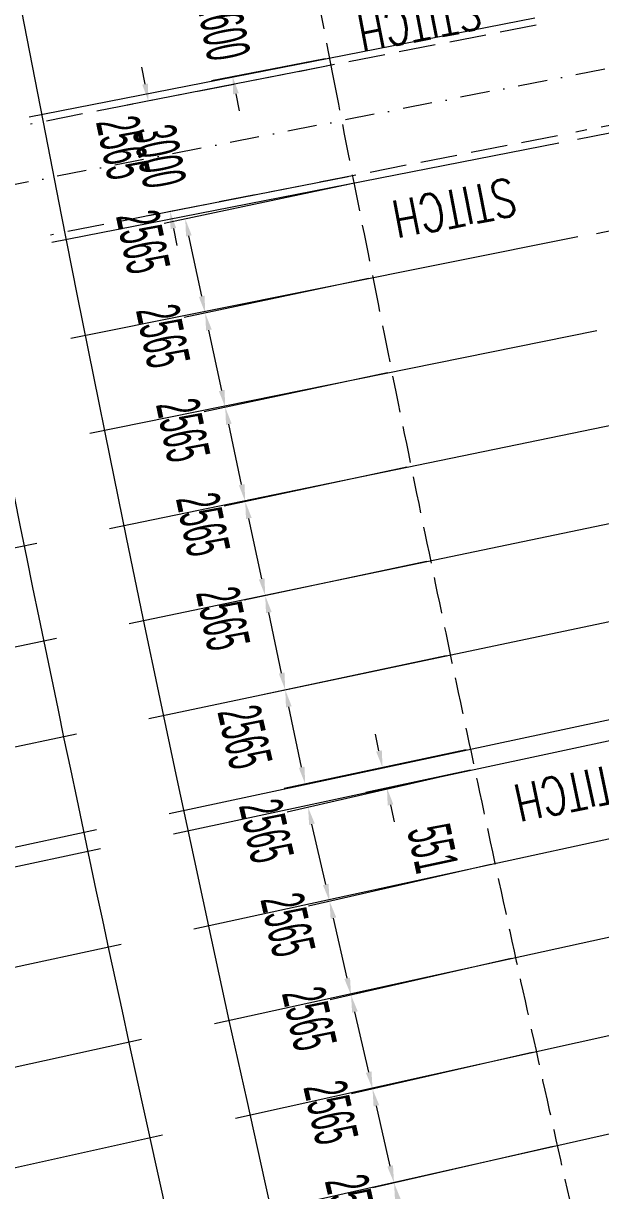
# Model space of a CAD drawing. Header units: millimetres. Extents: x 27228149 to 29012050, y 40856015 to 42918728.
# Drawn here: x 27369765 to 27385138, y 42541147 to 42572244 of the extents above; entities that cross this region are included whole.
import ezdxf

# ---------------------------------------------------------------- set-up
doc = ezdxf.new("R2010")
doc.units = ezdxf.units.MM
doc.header["$LTSCALE"] = 0.05
doc.linetypes.add('DGN Style 3', pattern=[27349.722329, 19535.51595, -7814.20638])
doc.linetypes.add('DGN Style 4', pattern=[31276.361035, 15628.41276, -7814.20638, 19.535516, -7814.20638])
doc.layers.get('Defpoints').update_dxf_attribs({"lineweight": 0})
for name, color, linetype, lineweight in [('InnerEdge_NB', 7, 'Continuous', 0), ('InnerEdge_SB', 7, 'Continuous', 0), ('OuterEdge_NB', 7, 'Continuous', 0), ('PlacementCurve_NB', 1, 'DGN Style 3', 0), ('PlacementCurve_SB', 1, 'DGN Style 3', 0), ('S-_ANOT----_A-', 7, 'Continuous', 0), ('S-_ANOT----_T-', 7, 'Continuous', 0), ('S-_GRIDLINE_E- Adjusted', 6, 'DGN Style 4', 0), ('S-_SEG-----_E-NB', 3, 'Continuous', 13), ('S-_SEG-----_E-SB', 3, 'Continuous', 13), ('S-_SEG-----_E-SBRamp', 3, 'Continuous', 13), ('S-_WALLLBW-_E-', 40, 'Continuous', 13)]:
    doc.layers.add(name, color=color, linetype=linetype, lineweight=lineweight)
doc.styles.add('Styletxt', font='txt.shx')
doc.styles.add('StyleWORKING', font='WORKING.shx')
doc.dimstyles.new('dim300', dxfattribs={"dimtxt": 750, "dimasz": 750, "dimexe": 375, "dimexo": 375, "dimgap": 375, "dimtad": 1, "dimdec": 0, "dimzin": 11, "dimdsep": 46, "dimtxsty": 'StyleWORKING', "dimsah": 1, "dimcen": 0.09, "dimclrd": 7, "dimclre": 7, "dimadec": 4, "dimazin": 3, "dimtfac": 1, "dimtdec": 0, "dimtmove": 0, "dimatfit": 3, "dimfxl": 1, "dimtolj": 1, "dimtzin": 0, "dimlwd": 0, "dimlwe": 0, "dimarcsym": 0})

# ---------------------------------------------------------------- blocks, each defined once
blk = doc.blocks.new('*D306')
at = {"layer": 'Defpoints', "color": 0, "linetype": 'Continuous', "transparency": 16777216}
for p in [(27378569, 42567985), (27374077, 42567032), (27379069, 42565470)]:
    blk.add_point(p, dxfattribs=at)
at = {"layer": 'S-_ANOT----_A-', "linetype": 'Continuous', "transparency": 16777216}
for p, q in [((27378456, 42567961), (27373514, 42566913)), ((27378957, 42565446), (27374047, 42564404))]:
    blk.add_line(p, q, dxfattribs=at)
at = {"layer": 'S-_ANOT----_A-', "color": 7, "linetype": 'Continuous', "lineweight": 0, "transparency": 16777216}
blk.add_line((27374514, 42564973), (27374172, 42566582), dxfattribs=at)
at = {"layer": 'S-_ANOT----_A-', "color": 7, "linetype": 'Continuous', "transparency": 16777216}
for points in [[(27374247, 42566598), (27374097, 42566566), (27374077, 42567032)], [(27374589, 42564989), (27374439, 42564957), (27374609, 42564523)]]:
    blk.add_solid(points, dxfattribs=at)
at = {"layer": 'S-_ANOT----_A-', "color": 0, "linetype": 'Continuous', "transparency": 16777216, "insert": (27372418, 42568932), "char_height": 1150, "attachment_point": 5, "rotation": 281.981, "style": 'StyleWORKING'}
blk.add_mtext('\\A1;{\\W0.47826;\\C0;2565}', dxfattribs=at)
blk = doc.blocks.new('*D307')
at = {"layer": 'Defpoints', "color": 0, "linetype": 'Continuous', "transparency": 16777216}
for p in [(27379069, 42565470), (27374609, 42564523), (27379576, 42562955)]:
    blk.add_point(p, dxfattribs=at)
at = {"layer": 'S-_ANOT----_A-', "linetype": 'Continuous', "transparency": 16777216}
for p, q in [((27378957, 42565446), (27374047, 42564404)), ((27379464, 42562931), (27374579, 42561895))]:
    blk.add_line(p, q, dxfattribs=at)
at = {"layer": 'S-_ANOT----_A-', "color": 7, "linetype": 'Continuous', "lineweight": 0, "transparency": 16777216}
blk.add_line((27375046, 42562464), (27374705, 42564073), dxfattribs=at)
at = {"layer": 'S-_ANOT----_A-', "color": 7, "linetype": 'Continuous', "transparency": 16777216}
for points in [[(27374780, 42564089), (27374630, 42564057), (27374609, 42564523)], [(27375121, 42562480), (27374971, 42562448), (27375142, 42562014)]]:
    blk.add_solid(points, dxfattribs=at)
at = {"layer": 'S-_ANOT----_A-', "color": 0, "linetype": 'Continuous', "transparency": 16777216, "insert": (27372951, 42566423), "char_height": 1150, "attachment_point": 5, "rotation": 281.981, "style": 'StyleWORKING'}
blk.add_mtext('\\A1;{\\W0.47826;\\C0;2565}', dxfattribs=at)
blk = doc.blocks.new('*D308')
at = {"layer": 'Defpoints', "color": 0, "linetype": 'Continuous', "transparency": 16777216}
for p in [(27379576, 42562955), (27375142, 42562014), (27380089, 42560442)]:
    blk.add_point(p, dxfattribs=at)
at = {"layer": 'S-_ANOT----_A-', "linetype": 'Continuous', "transparency": 16777216}
for p, q in [((27379464, 42562931), (27374579, 42561895)), ((27379977, 42560418), (27375112, 42559386))]:
    blk.add_line(p, q, dxfattribs=at)
at = {"layer": 'S-_ANOT----_A-', "color": 7, "linetype": 'Continuous', "lineweight": 0, "transparency": 16777216}
blk.add_line((27375578, 42559955), (27375237, 42561564), dxfattribs=at)
at = {"layer": 'S-_ANOT----_A-', "color": 7, "linetype": 'Continuous', "transparency": 16777216}
for points in [[(27375312, 42561580), (27375162, 42561548), (27375142, 42562014)], [(27375653, 42559971), (27375504, 42559939), (27375674, 42559505)]]:
    blk.add_solid(points, dxfattribs=at)
at = {"layer": 'S-_ANOT----_A-', "color": 0, "linetype": 'Continuous', "transparency": 16777216, "insert": (27373483, 42563914), "char_height": 1150, "attachment_point": 5, "rotation": 281.981, "style": 'StyleWORKING'}
blk.add_mtext('\\A1;{\\W0.47826;\\C0;2565}', dxfattribs=at)
blk = doc.blocks.new('*D309')
at = {"layer": 'Defpoints', "color": 0, "linetype": 'Continuous', "transparency": 16777216}
for p in [(27380089, 42560442), (27375674, 42559505), (27380609, 42557930)]:
    blk.add_point(p, dxfattribs=at)
at = {"layer": 'S-_ANOT----_A-', "linetype": 'Continuous', "transparency": 16777216}
for p, q in [((27379977, 42560418), (27375112, 42559386)), ((27380497, 42557906), (27375644, 42556877))]:
    blk.add_line(p, q, dxfattribs=at)
at = {"layer": 'S-_ANOT----_A-', "color": 7, "linetype": 'Continuous', "lineweight": 0, "transparency": 16777216}
blk.add_line((27376111, 42557446), (27375769, 42559055), dxfattribs=at)
at = {"layer": 'S-_ANOT----_A-', "color": 7, "linetype": 'Continuous', "transparency": 16777216}
for points in [[(27375844, 42559071), (27375694, 42559039), (27375674, 42559505)], [(27376186, 42557462), (27376036, 42557430), (27376206, 42556996)]]:
    blk.add_solid(points, dxfattribs=at)
at = {"layer": 'S-_ANOT----_A-', "color": 0, "linetype": 'Continuous', "transparency": 16777216, "insert": (27374016, 42561405), "char_height": 1150, "attachment_point": 5, "rotation": 281.981, "style": 'StyleWORKING'}
blk.add_mtext('\\A1;{\\W0.47826;\\C0;2565}', dxfattribs=at)
blk = doc.blocks.new('*D310')
at = {"layer": 'Defpoints', "color": 0, "linetype": 'Continuous', "transparency": 16777216}
for p in [(27380609, 42557930), (27376206, 42556996), (27381135, 42555420)]:
    blk.add_point(p, dxfattribs=at)
at = {"layer": 'S-_ANOT----_A-', "linetype": 'Continuous', "transparency": 16777216}
for p, q in [((27380497, 42557906), (27375644, 42556877)), ((27381023, 42555396), (27376176, 42554368))]:
    blk.add_line(p, q, dxfattribs=at)
at = {"layer": 'S-_ANOT----_A-', "color": 7, "linetype": 'Continuous', "lineweight": 0, "transparency": 16777216}
blk.add_line((27376643, 42554937), (27376302, 42556546), dxfattribs=at)
at = {"layer": 'S-_ANOT----_A-', "color": 7, "linetype": 'Continuous', "transparency": 16777216}
for points in [[(27376377, 42556562), (27376227, 42556530), (27376206, 42556996)], [(27376718, 42554953), (27376568, 42554921), (27376739, 42554487)]]:
    blk.add_solid(points, dxfattribs=at)
at = {"layer": 'S-_ANOT----_A-', "color": 0, "linetype": 'Continuous', "transparency": 16777216, "insert": (27374548, 42558896), "char_height": 1150, "attachment_point": 5, "rotation": 281.981, "style": 'StyleWORKING'}
blk.add_mtext('\\A1;{\\W0.47826;\\C0;2565}', dxfattribs=at)
blk = doc.blocks.new('*D311')
at = {"layer": 'Defpoints', "color": 0, "linetype": 'Continuous', "transparency": 16777216}
for p in [(27381783, 42552372), (27377347, 42551357), (27382323, 42549864)]:
    blk.add_point(p, dxfattribs=at)
at = {"layer": 'S-_ANOT----_A-', "linetype": 'Continuous', "transparency": 16777216}
for p, q in [((27381671, 42552346), (27376787, 42551229)), ((27382211, 42549838), (27377359, 42548728))]:
    blk.add_line(p, q, dxfattribs=at)
at = {"layer": 'S-_ANOT----_A-', "color": 7, "linetype": 'Continuous', "lineweight": 0, "transparency": 16777216}
blk.add_line((27377817, 42549305), (27377450, 42550908), dxfattribs=at)
at = {"layer": 'S-_ANOT----_A-', "color": 7, "linetype": 'Continuous', "transparency": 16777216}
for points in [[(27377525, 42550926), (27377375, 42550891), (27377347, 42551357)], [(27377892, 42549322), (27377742, 42549288), (27377919, 42548857)]]:
    blk.add_solid(points, dxfattribs=at)
at = {"layer": 'S-_ANOT----_A-', "color": 0, "linetype": 'Continuous', "transparency": 16777216, "insert": (27375664, 42553231), "char_height": 1150, "attachment_point": 5, "rotation": 282.8869, "style": 'StyleWORKING'}
blk.add_mtext('\\A1;{\\W0.47826;\\C0;2565}', dxfattribs=at)
blk = doc.blocks.new('*D312')
at = {"layer": 'Defpoints', "color": 0, "linetype": 'Continuous', "transparency": 16777216}
for p in [(27382323, 42549864), (27377919, 42548857), (27382870, 42547358)]:
    blk.add_point(p, dxfattribs=at)
at = {"layer": 'S-_ANOT----_A-', "linetype": 'Continuous', "transparency": 16777216}
for p, q in [((27382211, 42549838), (27377359, 42548728)), ((27382758, 42547332), (27377931, 42546228))]:
    blk.add_line(p, q, dxfattribs=at)
at = {"layer": 'S-_ANOT----_A-', "color": 7, "linetype": 'Continuous', "lineweight": 0, "transparency": 16777216}
blk.add_line((27378389, 42546805), (27378022, 42548408), dxfattribs=at)
at = {"layer": 'S-_ANOT----_A-', "color": 7, "linetype": 'Continuous', "transparency": 16777216}
for points in [[(27378097, 42548425), (27377947, 42548391), (27377919, 42548857)], [(27378464, 42546822), (27378314, 42546788), (27378492, 42546356)]]:
    blk.add_solid(points, dxfattribs=at)
at = {"layer": 'S-_ANOT----_A-', "color": 0, "linetype": 'Continuous', "transparency": 16777216, "insert": (27376236, 42550731), "char_height": 1150, "attachment_point": 5, "rotation": 282.8869, "style": 'StyleWORKING'}
blk.add_mtext('\\A1;{\\W0.47826;\\C0;2565}', dxfattribs=at)
blk = doc.blocks.new('*D313')
at = {"layer": 'Defpoints', "color": 0, "linetype": 'Continuous', "transparency": 16777216}
for p in [(27382870, 42547358), (27378492, 42546356), (27383423, 42544853)]:
    blk.add_point(p, dxfattribs=at)
at = {"layer": 'S-_ANOT----_A-', "linetype": 'Continuous', "transparency": 16777216}
for p, q in [((27382758, 42547332), (27377931, 42546228)), ((27383310, 42544828), (27378503, 42543728))]:
    blk.add_line(p, q, dxfattribs=at)
at = {"layer": 'S-_ANOT----_A-', "color": 7, "linetype": 'Continuous', "lineweight": 0, "transparency": 16777216}
blk.add_line((27378961, 42544304), (27378594, 42545908), dxfattribs=at)
at = {"layer": 'S-_ANOT----_A-', "color": 7, "linetype": 'Continuous', "transparency": 16777216}
for points in [[(27378669, 42545925), (27378519, 42545891), (27378492, 42546356)], [(27379036, 42544322), (27378886, 42544287), (27379064, 42543856)]]:
    blk.add_solid(points, dxfattribs=at)
at = {"layer": 'S-_ANOT----_A-', "color": 0, "linetype": 'Continuous', "transparency": 16777216, "insert": (27376808, 42548231), "char_height": 1150, "attachment_point": 5, "rotation": 282.8869, "style": 'StyleWORKING'}
blk.add_mtext('\\A1;{\\W0.47826;\\C0;2565}', dxfattribs=at)
blk = doc.blocks.new('*D314')
at = {"layer": 'Defpoints', "color": 0, "linetype": 'Continuous', "transparency": 16777216}
for p in [(27383423, 42544853), (27379064, 42543856), (27383982, 42542350)]:
    blk.add_point(p, dxfattribs=at)
at = {"layer": 'S-_ANOT----_A-', "linetype": 'Continuous', "transparency": 16777216}
for p, q in [((27383310, 42544828), (27378503, 42543728)), ((27383870, 42542324), (27379075, 42541227))]:
    blk.add_line(p, q, dxfattribs=at)
at = {"layer": 'S-_ANOT----_A-', "color": 7, "linetype": 'Continuous', "lineweight": 0, "transparency": 16777216}
blk.add_line((27379533, 42541804), (27379166, 42543408), dxfattribs=at)
at = {"layer": 'S-_ANOT----_A-', "color": 7, "linetype": 'Continuous', "transparency": 16777216}
for points in [[(27379241, 42543425), (27379091, 42543391), (27379064, 42543856)], [(27379608, 42541821), (27379458, 42541787), (27379636, 42541356)]]:
    blk.add_solid(points, dxfattribs=at)
at = {"layer": 'S-_ANOT----_A-', "color": 0, "linetype": 'Continuous', "transparency": 16777216, "insert": (27377380, 42545730), "char_height": 1150, "attachment_point": 5, "rotation": 282.8869, "style": 'StyleWORKING'}
blk.add_mtext('\\A1;{\\W0.47826;\\C0;2565}', dxfattribs=at)
blk = doc.blocks.new('*D315')
at = {"layer": 'Defpoints', "color": 0, "linetype": 'Continuous', "transparency": 16777216}
for p in [(27383982, 42542350), (27379636, 42541356), (27384548, 42539848)]:
    blk.add_point(p, dxfattribs=at)
at = {"layer": 'S-_ANOT----_A-', "linetype": 'Continuous', "transparency": 16777216}
for p, q in [((27383870, 42542324), (27379075, 42541227)), ((27384436, 42539823), (27379647, 42538727))]:
    blk.add_line(p, q, dxfattribs=at)
at = {"layer": 'S-_ANOT----_A-', "color": 7, "linetype": 'Continuous', "lineweight": 0, "transparency": 16777216}
blk.add_line((27380105, 42539304), (27379738, 42540907), dxfattribs=at)
at = {"layer": 'S-_ANOT----_A-', "color": 7, "linetype": 'Continuous', "transparency": 16777216}
for points in [[(27379813, 42540924), (27379663, 42540890), (27379636, 42541356)], [(27380180, 42539321), (27380030, 42539287), (27380208, 42538855)]]:
    blk.add_solid(points, dxfattribs=at)
at = {"layer": 'S-_ANOT----_A-', "color": 0, "linetype": 'Continuous', "transparency": 16777216, "insert": (27377952, 42543230), "char_height": 1150, "attachment_point": 5, "rotation": 282.8869, "style": 'StyleWORKING'}
blk.add_mtext('\\A1;{\\W0.47826;\\C0;2565}', dxfattribs=at)
blk = doc.blocks.new('*D977')
at = {"layer": 'Defpoints', "color": 0, "linetype": 'Continuous', "transparency": 16777216}
for p in [(27381668, 42552911), (27379332, 42552411), (27381783, 42552372)]:
    blk.add_point(p, dxfattribs=at)
at = {"layer": 'S-_ANOT----_A-', "color": 7, "linetype": 'Continuous', "lineweight": 0, "transparency": 16777216}
for p, q in [((27379235, 42552861), (27379139, 42553311)), ((27379543, 42551422), (27379639, 42550972))]:
    blk.add_line(p, q, dxfattribs=at)
at = {"layer": 'S-_ANOT----_A-', "linetype": 'Continuous', "transparency": 16777216}
for p, q in [((27381555, 42552887), (27378769, 42552291)), ((27381670, 42552348), (27378885, 42551752))]:
    blk.add_line(p, q, dxfattribs=at)
at = {"layer": 'S-_ANOT----_A-', "color": 7, "linetype": 'Continuous', "transparency": 16777216}
for points in [[(27379310, 42552877), (27379160, 42552845), (27379332, 42552411)], [(27379618, 42551438), (27379468, 42551406), (27379447, 42551872)]]:
    blk.add_solid(points, dxfattribs=at)
at = {"layer": 'S-_ANOT----_A-', "color": 0, "linetype": 'Continuous', "transparency": 16777216, "insert": (27380668, 42550269), "char_height": 1150, "attachment_point": 5, "rotation": 282.0695, "style": 'StyleWORKING'}
blk.add_mtext('\\A1;{\\W0.47826;\\C0;551}', dxfattribs=at)
blk = doc.blocks.new('*D1063')
at = {"layer": 'Defpoints', "color": 0, "linetype": 'Continuous', "transparency": 16777216}
for p in [(27377418, 42573874), (27377915, 42571322), (27375338, 42570820)]:
    blk.add_point(p, dxfattribs=at)
at = {"layer": 'S-_ANOT----_A-', "color": 7, "linetype": 'Continuous', "lineweight": 0, "transparency": 16777216}
for p, q in [((27374753, 42573824), (27374665, 42574276)), ((27375426, 42570369), (27375513, 42569917))]:
    blk.add_line(p, q, dxfattribs=at)
at = {"layer": 'S-_ANOT----_A-', "linetype": 'Continuous', "transparency": 16777216}
for p, q in [((27377305, 42573852), (27374277, 42573263)), ((27377802, 42571300), (27374773, 42570711))]:
    blk.add_line(p, q, dxfattribs=at)
at = {"layer": 'S-_ANOT----_A-', "color": 7, "linetype": 'Continuous', "transparency": 16777216}
for points in [[(27374829, 42573839), (27374678, 42573809), (27374841, 42573373)], [(27375501, 42570384), (27375350, 42570354), (27375338, 42570820)]]:
    blk.add_solid(points, dxfattribs=at)
at = {"layer": 'S-_ANOT----_A-', "color": 0, "linetype": 'Continuous', "transparency": 16777216, "insert": (27375091, 42572097), "char_height": 1150, "attachment_point": 5, "rotation": 281.011, "style": 'StyleWORKING'}
blk.add_mtext('\\A1;{\\W0.47826;\\C0;2600}', dxfattribs=at)
blk = doc.blocks.new('*D1064')
at = {"layer": 'Defpoints', "color": 0, "linetype": 'Continuous', "transparency": 16777216}
for p in [(27377953, 42571126), (27378530, 42568182, 0), (27373672, 42567230)]:
    blk.add_point(p, dxfattribs=at)
at = {"layer": 'S-_ANOT----_A-', "linetype": 'Continuous', "transparency": 16777216}
for p, q in [((27377840, 42571103), (27372531, 42570063)), ((27378417, 42568159), (27373107, 42567119))]:
    blk.add_line(p, q, dxfattribs=at)
at = {"layer": 'S-_ANOT----_A-', "color": 7, "linetype": 'Continuous', "lineweight": 0, "transparency": 16777216}
for p, q in [((27373007, 42570625), (27372918, 42571077)), ((27373760, 42566778), (27373849, 42566327))]:
    blk.add_line(p, q, dxfattribs=at)
at = {"layer": 'S-_ANOT----_A-', "color": 7, "linetype": 'Continuous', "transparency": 16777216}
for points in [[(27373082, 42570640), (27372931, 42570611), (27373095, 42570174)], [(27373835, 42566793), (27373685, 42566764), (27373672, 42567230)]]:
    blk.add_solid(points, dxfattribs=at)
at = {"layer": 'S-_ANOT----_A-', "color": 0, "linetype": 'Continuous', "transparency": 16777216, "insert": (27373385, 42568702), "char_height": 1150, "attachment_point": 5, "rotation": 281.0832, "style": 'StyleWORKING'}
blk.add_mtext('\\A1;{\\W0.47826;\\C0;3000}', dxfattribs=at)
blk = doc.blocks.new('*D1065')
at = {"layer": 'Defpoints', "color": 0, "linetype": 'Continuous', "transparency": 16777216}
for p in [(27381135, 42555420), (27376739, 42554487), (27381668, 42552911)]:
    blk.add_point(p, dxfattribs=at)
at = {"layer": 'S-_ANOT----_A-', "linetype": 'Continuous', "transparency": 16777216}
for p, q in [((27381023, 42555396), (27376176, 42554368)), ((27381555, 42552887), (27376709, 42551858))]:
    blk.add_line(p, q, dxfattribs=at)
at = {"layer": 'S-_ANOT----_A-', "color": 7, "linetype": 'Continuous', "lineweight": 0, "transparency": 16777216}
blk.add_line((27377176, 42552428), (27376834, 42554037), dxfattribs=at)
at = {"layer": 'S-_ANOT----_A-', "color": 7, "linetype": 'Continuous', "transparency": 16777216}
for points in [[(27376909, 42554053), (27376759, 42554021), (27376739, 42554487)], [(27377251, 42552444), (27377101, 42552412), (27377271, 42551978)]]:
    blk.add_solid(points, dxfattribs=at)
at = {"layer": 'S-_ANOT----_A-', "color": 0, "linetype": 'Continuous', "transparency": 16777216, "insert": (27375081, 42556387), "char_height": 1150, "attachment_point": 5, "rotation": 281.981, "style": 'StyleWORKING'}
blk.add_mtext('\\A1;{\\W0.47826;\\C0;2565}', dxfattribs=at)
blk = doc.blocks.new('*D1066')
at = {"layer": 'Defpoints', "color": 0, "linetype": 'Continuous', "transparency": 16777216}
for p in [(27384548, 42539848), (27380208, 42538855), (27385120, 42537348)]:
    blk.add_point(p, dxfattribs=at)
at = {"layer": 'S-_ANOT----_A-', "linetype": 'Continuous', "transparency": 16777216}
for p, q in [((27384436, 42539823), (27379647, 42538727)), ((27385008, 42537322), (27380219, 42536227))]:
    blk.add_line(p, q, dxfattribs=at)
at = {"layer": 'S-_ANOT----_A-', "color": 7, "linetype": 'Continuous', "lineweight": 0, "transparency": 16777216}
blk.add_line((27380677, 42536803), (27380310, 42538407), dxfattribs=at)
at = {"layer": 'S-_ANOT----_A-', "color": 7, "linetype": 'Continuous', "transparency": 16777216}
for points in [[(27380385, 42538424), (27380236, 42538390), (27380208, 42538855)], [(27380752, 42536820), (27380602, 42536786), (27380780, 42536355)]]:
    blk.add_solid(points, dxfattribs=at)
at = {"layer": 'S-_ANOT----_A-', "color": 0, "linetype": 'Continuous', "transparency": 16777216, "insert": (27378524, 42540730), "char_height": 1150, "attachment_point": 5, "rotation": 282.8869, "style": 'StyleWORKING'}
blk.add_mtext('\\A1;{\\W0.47826;\\C0;2565}', dxfattribs=at)

msp = doc.modelspace()

# ---------------------------------------------------------------- linework, layer by layer
at = {"layer": 'InnerEdge_NB'}
msp.add_lwpolyline([(27283724.5, 42878514.7, -0.0568157), (27345588.8, 42682480.7), (27368075.3, 42566916.3, 0.0263705), (27393633.3, 42464653, 0.0426618), (27458420.2, 42303807.1, 0.1075608), (27699785.7, 42006839.6, 0.026969), (27783127.3, 41947329.2), (27839783.5, 41911319.6)], format="xyb", dxfattribs=at)
at = {"layer": 'InnerEdge_SB'}
msp.add_lwpolyline([(27370363.7, 42569291.8), (27348239.1, 42682996.3, 0.0568157), (27286190.8, 42879613.7)], format="xyb", dxfattribs=at)
at = {"layer": 'InnerEdge_SB', "extrusion": (0, 0, -1)}
msp.add_lwpolyline([(-27784629.2, 41949692.3, 0.026969), (-27701533.2, 42009027.3, 0.1075608), (-27460918.9, 42305070.6, 0.0691101), (-27370363.7, 42569291.8)], format="xyb", dxfattribs=at)
at = {"layer": 'OuterEdge_NB'}
msp.add_arc((28349665.8, 42757913.9), 1014150, 191.011006, 197.053282, dxfattribs=at)
at = {"layer": 'PlacementCurve_NB'}
msp.add_lwpolyline([(27288809.3, 42846343.4, -0.0480477), (27337834.2, 42680971.8), (27359958.8, 42567267.3, 0.0690894), (27451045.4, 42301107.2, 0.1079959), (27694979, 42000696.1, 0.0193193), (27725549.4, 41977271, 0.0146476), (27778701.6, 41940923.9), (27835716.4, 41904662.4)], format="xyb", dxfattribs=at)
at = {"layer": 'PlacementCurve_SB'}
msp.add_lwpolyline([(27305541.4, 42854039, -0.0482858), (27355899.2, 42684467.3), (27377998.9, 42570890.3, 0.0688708), (27467496.8, 42309348.2, 0.1110949), (27715510, 42007942.3, 0.028125), (27802629.8, 41947720.4), (27845874.9, 41921290)], format="xyb", dxfattribs=at)
at = {"layer": 'S-_GRIDLINE_E- Adjusted'}
msp.add_line((27389849.8, 42571927.4), (27312832.1, 42556841.3), dxfattribs=at)
at = {"layer": 'S-_SEG-----_E-NB'}
for p, q in [((27353985.1, 42555083.3), (27370128, 42558400)), ((27370650, 42555854), (27354515.7, 42552496.1)), ((27371178.6, 42553309.4), (27355053, 42549910.2)), ((27355597, 42547325.8), (27371713.9, 42550766.1)), ((27371822, 42550256.4), (27355706.8, 42546807.8)), ((27356258.9, 42544225.1), (27372365.2, 42547714.8)), ((27372915, 42545174.6), (27356817.7, 42541643.7)), ((27357383.1, 42539063.9), (27373471.4, 42542635.8))]:
    msp.add_line(p, q, dxfattribs=at)
at = {"layer": 'S-_SEG-----_E-SB'}
for p, q in [((27369916.9, 42569755.4), (27383381.1, 42572392.6)), ((27384028.4, 42569054.8), (27370521.2, 42566409)), ((27371028.2, 42563859.2), (27384530.7, 42566563.4)), ((27371539, 42561324.3), (27385034.8, 42564062.9)), ((27372056.2, 42558790.7), (27385545.2, 42561563.7)), ((27372579.8, 42556258.4), (27386062.1, 42559065.8)), ((27373109.9, 42553727.5), (27386585.4, 42556569.2)), ((27373646.5, 42551197.9), (27387115.8, 42554074.1)), ((27373762.7, 42550654.4), (27387230.7, 42553538)), ((27374307, 42548126.5), (27387770.1, 42551044.9)), ((27374857.8, 42545599.9), (27388316.8, 42548553.4)), ((27375415.1, 42543074.8), (27388871, 42546063.5)), ((27375978.7, 42540551.1), (27389432.5, 42543575.2))]:
    msp.add_line(p, q, dxfattribs=at)
at = {"layer": 'S-_SEG-----_E-SB', "linetype": 'DGN Style 3'}
for p, q in [((27383419.3, 42572196.3), (27369952.5, 42569558.4)), ((27383988.9, 42569250.8), (27370485.7, 42566605.9))]:
    msp.add_line(p, q, dxfattribs=at)
at = {"layer": 'S-_SEG-----_E-SBRamp', "linetype": 'DGN Style 3'}
msp.add_line((27390139.3, 42570455.5), (27384479.5, 42569346.9), dxfattribs=at)
at = {"layer": 'S-_SEG-----_E-SBRamp'}
for p, q in [((27390178, 42570259.3), (27384519, 42569150.9)), ((27390672.7, 42567773.3), (27385025.1, 42566641.1))]:
    msp.add_line(p, q, dxfattribs=at)
at = {"layer": 'S-_WALLLBW-_E-'}
for radius in [1014500, 1015900]:
    msp.add_arc((28349665.8, 42757913.9), radius, 191.011006, 197.053282, dxfattribs=at)

# ---------------------------------------------------------------- texts
at = {"layer": 'S-_ANOT----_T-', "linetype": 'Continuous', "style": 'Styletxt', "width": 0.75}
for rotation, p in [(191.08263, (27381834.9, 42573107)), (191.08263, (27382768.6, 42568132.8)), (192.04949, (27386002.5, 42552628.4))]:
    msp.add_text('STITCH', height=1000, rotation=rotation, dxfattribs=at).set_placement(p)

# ---------------------------------------------------------------- dimensions: what is measured, and where the dimension line sits
at = {"layer": 'S-_ANOT----_A-', "linetype": 'Continuous'}
for base, p1, p2, angle, override, picture, middle, turn in [((27375337.7, 42570820.5), (27377418.4, 42573874), (27377915, 42571321.9), 101.01101, {"dimscale": 1000, "dimtxt": 1.15, "dimasz": 0.46, "dimexe": 0.575, "dimexo": 0.115, "dimgap": 0.2875, "dimtad": 1, "dimjust": 0, "dimtih": 0, "dimtoh": 0, "dimlfac": 1, "dimsah": 1, "dimcen": 0, "dimse1": 0, "dimse2": 0, "dimclre": 256, "dimclrt": 0, "dimtol": 0, "dimtfac": 1, "dimtofl": 0, "dimtmove": 2, "dimatfit": 3, "dimfrac": 0, "dimtolj": 1, "dimlwe": 65535}, '*D1063', (27375090.8, 42572096.8), 281.01101), ((27373671.7, 42567229.9), (27377953.2, 42571125.6), (27378529.9, 42568181.5, -0.2), 101.08317, {"dimscale": 1000, "dimtxt": 1.15, "dimasz": 0.46, "dimexe": 0.575, "dimexo": 0.115, "dimgap": 0.2875, "dimtad": 1, "dimjust": 0, "dimtih": 0, "dimtoh": 0, "dimlfac": 1, "dimsah": 1, "dimcen": 0, "dimse1": 0, "dimse2": 0, "dimclre": 256, "dimclrt": 0, "dimtol": 0, "dimtfac": 1, "dimtofl": 0, "dimtmove": 2, "dimatfit": 3, "dimfrac": 0, "dimtolj": 1, "dimlwe": 65535}, '*D1064', (27373384.7, 42568702.2), 281.08317), ((27374076.7, 42567032.1), (27379069.1, 42565469.6), (27378568.6, 42567985.3), 101.98097, {"dimscale": 1000, "dimtxt": 1.15, "dimasz": 0.46, "dimexe": 0.575, "dimexo": 0.115, "dimgap": 0.2875, "dimtad": 1, "dimtih": 0, "dimtoh": 0, "dimlfac": 1, "dimsah": 1, "dimcen": 0, "dimse1": 0, "dimse2": 0, "dimclre": 256, "dimclrt": 0, "dimtol": 0, "dimtfac": 1, "dimtofl": 0, "dimtmove": 2, "dimatfit": 3, "dimfrac": 0, "dimtolj": 1, "dimlwe": 65535}, '*D306', (27372418.4, 42568932), 281.98097), ((27374609.1, 42564523.2), (27379576, 42562955.2), (27379069.1, 42565469.6), 101.98097, {"dimscale": 1000, "dimtxt": 1.15, "dimasz": 0.46, "dimexe": 0.575, "dimexo": 0.115, "dimgap": 0.2875, "dimtad": 1, "dimtih": 0, "dimtoh": 0, "dimlfac": 1, "dimsah": 1, "dimcen": 0, "dimse1": 0, "dimse2": 0, "dimclre": 256, "dimclrt": 0, "dimtol": 0, "dimtfac": 1, "dimtofl": 0, "dimtmove": 2, "dimatfit": 3, "dimfrac": 0, "dimtolj": 1, "dimlwe": 65535}, '*D307', (27372950.8, 42566423), 281.98097), ((27375141.5, 42562014.2), (27380089.3, 42560442.1), (27379576, 42562955.2), 101.98097, {"dimscale": 1000, "dimtxt": 1.15, "dimasz": 0.46, "dimexe": 0.575, "dimexo": 0.115, "dimgap": 0.2875, "dimtad": 1, "dimtih": 0, "dimtoh": 0, "dimlfac": 1, "dimsah": 1, "dimcen": 0, "dimse1": 0, "dimse2": 0, "dimclre": 256, "dimclrt": 0, "dimtol": 0, "dimtfac": 1, "dimtofl": 0, "dimtmove": 2, "dimatfit": 3, "dimfrac": 0, "dimtolj": 1, "dimlwe": 65535}, '*D308', (27373483.2, 42563914.1), 281.98097), ((27375674, 42559505.1), (27380609, 42557930.3), (27380089.3, 42560442.1), 101.98097, {"dimscale": 1000, "dimtxt": 1.15, "dimasz": 0.46, "dimexe": 0.575, "dimexo": 0.115, "dimgap": 0.2875, "dimtad": 1, "dimtih": 0, "dimtoh": 0, "dimlfac": 1, "dimsah": 1, "dimcen": 0, "dimse1": 0, "dimse2": 0, "dimclre": 256, "dimclrt": 0, "dimtol": 0, "dimtfac": 1, "dimtofl": 0, "dimtmove": 2, "dimatfit": 3, "dimfrac": 0, "dimtolj": 1, "dimlwe": 65535}, '*D309', (27374015.7, 42561405), 281.98097), ((27376206.4, 42556996), (27381135.1, 42555419.8), (27380609, 42557930.3), 101.98097, {"dimscale": 1000, "dimtxt": 1.15, "dimasz": 0.46, "dimexe": 0.575, "dimexo": 0.115, "dimgap": 0.2875, "dimtad": 1, "dimtih": 0, "dimtoh": 0, "dimlfac": 1, "dimsah": 1, "dimcen": 0, "dimse1": 0, "dimse2": 0, "dimclre": 256, "dimclrt": 0, "dimtol": 0, "dimtfac": 1, "dimtofl": 0, "dimtmove": 2, "dimatfit": 3, "dimfrac": 0, "dimtolj": 1, "dimlwe": 65535}, '*D310', (27374548.1, 42558895.9), 281.98097), ((27376738.9, 42554486.9), (27381667.5, 42552910.7), (27381135.1, 42555419.8), 101.98097, {"dimscale": 1000, "dimtxt": 1.15, "dimasz": 0.46, "dimexe": 0.575, "dimexo": 0.115, "dimgap": 0.2875, "dimtad": 1, "dimtih": 0, "dimtoh": 0, "dimlfac": 1, "dimsah": 1, "dimcen": 0, "dimse1": 0, "dimse2": 0, "dimclre": 256, "dimclrt": 0, "dimtol": 0, "dimtfac": 1, "dimtofl": 0, "dimtmove": 2, "dimatfit": 3, "dimfrac": 0, "dimtolj": 1, "dimlwe": 65535}, '*D1065', (27375080.6, 42556386.8), 281.98097), ((27377347.5, 42551356.8), (27382323, 42549864.1), (27381782.8, 42552371.6), 102.88691, {"dimscale": 1000, "dimtxt": 1.15, "dimasz": 0.46, "dimexe": 0.575, "dimexo": 0.115, "dimgap": 0.2875, "dimtad": 1, "dimtih": 0, "dimtoh": 0, "dimlfac": 1, "dimsah": 1, "dimcen": 0, "dimse1": 0, "dimse2": 0, "dimclre": 256, "dimclrt": 0, "dimtol": 0, "dimtfac": 1, "dimtofl": 0, "dimtmove": 2, "dimatfit": 3, "dimfrac": 0, "dimtolj": 1, "dimlwe": 65535}, '*D311', (27375663.5, 42553231.2), 282.88691), ((27379331.5, 42552411.2), (27381782.8, 42552371.6), (27381667.5, 42552910.7), 102.06952, {"dimscale": 1000, "dimtxt": 1.15, "dimasz": 0.46, "dimexe": 0.575, "dimexo": 0.115, "dimgap": 0.2875, "dimtad": 1, "dimtih": 0, "dimtoh": 0, "dimlfac": 1, "dimsah": 1, "dimcen": 0, "dimse1": 0, "dimse2": 0, "dimclre": 256, "dimclrt": 0, "dimtol": 0, "dimtfac": 1, "dimtofl": 0, "dimtmove": 2, "dimatfit": 3, "dimfrac": 0, "dimtolj": 1, "dimlwe": 65535}, '*D977', (27380667.8, 42550269), 282.06952), ((27377919.5, 42548856.6), (27382869.6, 42547358), (27382323, 42549864.1), 102.88691, {"dimscale": 1000, "dimtxt": 1.15, "dimasz": 0.46, "dimexe": 0.575, "dimexo": 0.115, "dimgap": 0.2875, "dimtad": 1, "dimtih": 0, "dimtoh": 0, "dimlfac": 1, "dimsah": 1, "dimcen": 0, "dimse1": 0, "dimse2": 0, "dimclre": 256, "dimclrt": 0, "dimtol": 0, "dimtfac": 1, "dimtofl": 0, "dimtmove": 2, "dimatfit": 3, "dimfrac": 0, "dimtolj": 1, "dimlwe": 65535}, '*D312', (27376235.5, 42550731), 282.88691), ((27378491.5, 42546356.4), (27383422.6, 42544853.3), (27382869.6, 42547358), 102.88691, {"dimscale": 1000, "dimtxt": 1.15, "dimasz": 0.46, "dimexe": 0.575, "dimexo": 0.115, "dimgap": 0.2875, "dimtad": 1, "dimtih": 0, "dimtoh": 0, "dimlfac": 1, "dimsah": 1, "dimcen": 0, "dimse1": 0, "dimse2": 0, "dimclre": 256, "dimclrt": 0, "dimtol": 0, "dimtfac": 1, "dimtofl": 0, "dimtmove": 2, "dimatfit": 3, "dimfrac": 0, "dimtolj": 1, "dimlwe": 65535}, '*D313', (27376807.6, 42548230.8), 282.88691), ((27379063.6, 42543856.1), (27383981.9, 42542350.1), (27383422.6, 42544853.3), 102.88691, {"dimscale": 1000, "dimtxt": 1.15, "dimasz": 0.46, "dimexe": 0.575, "dimexo": 0.115, "dimgap": 0.2875, "dimtad": 1, "dimtih": 0, "dimtoh": 0, "dimlfac": 1, "dimsah": 1, "dimcen": 0, "dimse1": 0, "dimse2": 0, "dimclre": 256, "dimclrt": 0, "dimtol": 0, "dimtfac": 1, "dimtofl": 0, "dimtmove": 2, "dimatfit": 3, "dimfrac": 0, "dimtolj": 1, "dimlwe": 65535}, '*D314', (27377379.6, 42545730.4), 282.88691), ((27379635.6, 42541355.7), (27384547.6, 42539848.2), (27383981.9, 42542350.1), 102.88691, {"dimscale": 1000, "dimtxt": 1.15, "dimasz": 0.46, "dimexe": 0.575, "dimexo": 0.115, "dimgap": 0.2875, "dimtad": 1, "dimtih": 0, "dimtoh": 0, "dimlfac": 1, "dimsah": 1, "dimcen": 0, "dimse1": 0, "dimse2": 0, "dimclre": 256, "dimclrt": 0, "dimtol": 0, "dimtfac": 1, "dimtofl": 0, "dimtmove": 2, "dimatfit": 3, "dimfrac": 0, "dimtolj": 1, "dimlwe": 65535}, '*D315', (27377951.7, 42543230.1), 282.88691), ((27380207.7, 42538855.3), (27385119.7, 42537347.8), (27384547.6, 42539848.2), 102.88691, {"dimscale": 1000, "dimtxt": 1.15, "dimasz": 0.46, "dimexe": 0.575, "dimexo": 0.115, "dimgap": 0.2875, "dimtad": 1, "dimtih": 0, "dimtoh": 0, "dimlfac": 1, "dimsah": 1, "dimcen": 0, "dimse1": 0, "dimse2": 0, "dimclre": 256, "dimclrt": 0, "dimtol": 0, "dimtfac": 1, "dimtofl": 0, "dimtmove": 2, "dimatfit": 3, "dimfrac": 0, "dimtolj": 1, "dimlwe": 65535}, '*D1066', (27378523.7, 42540729.7), 282.88691)]:
    dim = msp.add_linear_dim(base=base, p1=p1, p2=p2, angle=angle, text='{\\W0.47826;\\C0;<>}', dimstyle='dim300', override=override, dxfattribs=at)
    dim.commit()
    dim.dimension.update_dxf_attribs({"geometry": picture, "text_midpoint": middle, "dimtype": 160, "text_rotation": turn})

doc.saveas('drawing.dxf')
